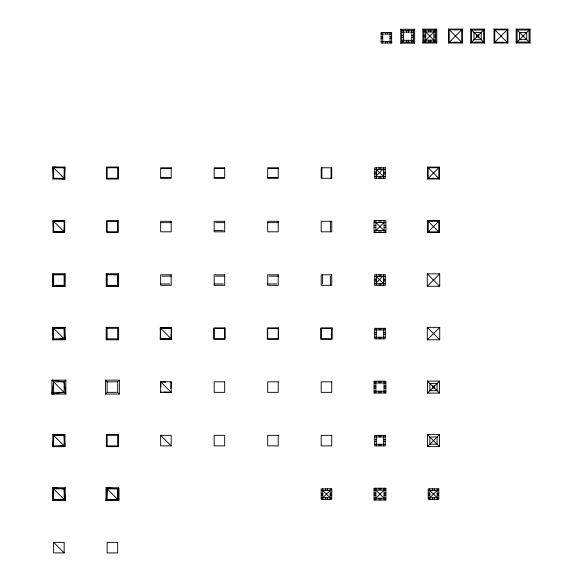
<?xml version="1.0" encoding="UTF-8"?>
<svg xmlns="http://www.w3.org/2000/svg" width="582" height="582" viewBox="0 0 582 582"><rect width="100%" height="100%" fill="white"/><g stroke="black" fill="none" stroke-linecap="round" stroke-linejoin="round"><path stroke-width="0.87" d="M391.65 42.995L391.65 32.468L381.123 32.468L381.123 42.995L391.65 42.995L391.65 41.635M171.188 338.84L171.188 328.321L160.305 327.964L160.661 338.84L171.188 338.84L171.545 327.964L160.305 327.964L160.305 339.197L171.545 339.197L171.545 327.964L160.661 328.321L160.305 339.197M64.158 231.818L64.158 221.291L53.086 220.745L53.631 231.818L64.158 231.818L64.697 220.745L53.086 220.745L53.086 232.356L64.697 232.356L64.697 220.745L64.158 221.291L53.631 221.291L53.631 231.818L53.086 232.356M170.832 388.492L171.188 381.836L160.661 381.836L160.661 392.355L171.188 392.355L171.188 381.836L170.65 382.367M64.158 178.303L64.158 167.776L52.904 167.049L53.631 178.303L64.158 178.303L64.886 167.049L52.904 167.049L52.904 179.03L64.886 179.03L64.886 167.049L64.158 167.776L53.631 167.776L53.631 178.303L52.904 179.03M64.158 435.343L64.944 446.663L52.838 434.558L64.158 435.343L64.158 445.87L52.838 446.663L53.631 435.343L64.158 435.343L64.944 434.558L52.838 434.558L52.838 446.663L64.944 446.663L64.944 434.558M64.158 488.858L65.264 500.491L52.526 487.752L64.158 488.858L64.158 499.385L52.526 500.491L53.631 488.858L64.158 488.858L65.264 487.752L65.264 500.491L52.526 500.491L52.526 487.752L65.264 487.752M106.04 500.491L107.146 499.385L117.673 499.385L117.673 488.858L118.473 498.796L117.673 499.385L106.04 500.491L107.146 488.858L117.673 488.858L118.779 487.752L118.779 500.491L106.04 500.491L106.04 487.752L118.779 487.752L118.779 500.491L106.04 487.752L117.673 488.858L118.779 500.491M117.673 499.385L117.673 488.858L118.335 498.796L117.673 499.385L118.015 494.547L118.175 496.693M64.158 381.836L65.839 394.043L51.944 380.148L64.158 381.836L64.158 392.355L51.944 394.043L53.631 381.836L64.158 381.836L65.839 380.148L51.944 380.148L51.944 394.043L65.839 394.043L65.839 380.148M52.7 286.264L53.631 285.333L64.158 285.333L65.089 286.264L65.089 273.875L52.7 273.875L52.7 286.264L65.089 286.264M52.7 273.875L53.631 274.806L64.158 274.806L65.089 273.875M64.158 338.84L53.631 338.84L52.686 327.368L64.158 328.321L64.158 338.84L52.686 339.793L53.631 338.84L53.631 328.321L64.158 328.321L65.104 327.368L65.104 339.793L52.686 339.793L52.686 327.368L65.104 327.368M106.215 286.264L107.146 285.333L117.673 285.333L118.604 286.264L118.604 273.875L106.215 273.875L106.215 286.264L118.604 286.264M106.215 273.875L107.146 274.806L117.673 274.806L118.604 273.875M400.758 43.163L414.653 43.163L414.653 29.267L400.758 29.267L400.758 43.163L402.438 41.475M413.526 30.388L414.653 29.267M51.944 394.043L53.631 392.355L53.631 381.836M106.2 339.793L107.146 338.84L117.673 338.84L118.619 339.793L118.619 327.368L106.2 327.368L106.2 339.793L118.619 339.793M106.2 327.368L107.146 328.321L117.673 328.321L118.619 327.368M422.888 42.995L422.888 29.1L436.784 29.1L436.784 42.995L422.888 42.995L424.569 41.307M425.733 40.143L433.932 31.945M435.096 30.781L436.784 29.1M448.555 42.995L462.45 29.1L448.555 29.1L448.555 42.995L462.45 42.995L462.45 29.1M52.838 446.663L53.631 445.87L53.631 435.343M105.458 394.043L107.146 392.355L107.146 381.836L105.458 380.148L119.354 380.148L119.354 394.043L105.458 394.043L105.458 380.148M119.354 394.043L117.673 392.355L117.673 381.836L119.354 380.148M470.671 42.995L484.566 29.1L470.671 29.1L470.671 42.995L484.566 42.995L484.566 29.1M494.038 42.995L507.933 29.1L494.038 29.1L494.038 42.995L507.933 42.995L507.933 29.1M376.016 176.113L383.043 169.086M52.526 500.491L53.631 499.385L64.158 499.385M106.353 446.663L107.146 445.87L107.146 435.343L106.353 434.558L118.459 434.558L118.459 446.663L106.353 446.663L106.353 434.558M118.459 446.663L117.673 445.87L117.673 435.343L118.459 434.558M160.661 392.355L161.192 391.824M516.161 42.995L530.057 29.1L516.161 29.1L516.161 42.995L530.057 42.995L530.057 29.1M374.088 232.444L385.873 232.444L385.873 220.658L374.088 220.658L374.088 232.444L374.713 231.818M375.877 230.654L384.076 222.455M427.544 178.987L439.439 167.092L427.544 167.092L427.544 178.987L439.439 178.987L439.439 167.092M376.023 283.143L383.051 276.115M427.544 232.502L439.439 220.607L427.544 220.607L427.544 232.502L439.439 232.502L439.439 220.607M427.275 286.286L439.716 273.846L427.275 273.846L427.275 286.286L439.716 286.286L439.716 273.846M374.088 392.988L385.873 392.988L385.873 381.203L374.088 381.203L374.088 392.988L374.713 392.355M427.275 339.801L439.716 327.36L439.716 339.801L427.275 339.801L427.275 327.36L439.716 327.36M322.806 497.785L330.125 490.466M427.494 393.097L439.49 381.094L427.494 381.094L427.494 393.097L439.49 393.097L439.49 381.094M374.088 500.018L374.088 488.233L385.873 488.233L385.873 500.018L374.088 500.018L374.713 499.385M375.877 498.221L384.076 490.022M385.24 488.858L385.873 488.233M427.494 446.605L439.49 434.608L427.494 434.608L427.494 446.605L439.49 446.605L439.49 434.608M429.836 497.785L437.155 490.466M423.936 31.945L435.729 31.945M401.813 32.119L413.598 32.119M381.123 34.069L391.65 34.069M423.936 35.08L425.733 35.08M433.932 35.08L435.729 35.08M401.813 35.247L403.602 35.247M411.801 35.247L413.598 35.247M381.123 36.87L382.73 36.87M390.049 36.87L391.65 36.87M423.936 37.015L425.733 37.015M433.932 37.015L435.729 37.015M401.813 37.183L403.602 37.183M411.801 37.183L413.598 37.183M381.123 38.594L382.73 38.594M390.049 38.594L391.65 38.594M423.936 40.143L435.729 40.143M401.813 40.311L413.598 40.311M381.123 41.387L391.65 41.387M161.338 168.453L171.188 168.453M214.853 168.453L224.696 168.453M268.367 168.453L278.211 168.453M374.713 169.377L385.24 169.377M374.713 172.177L376.321 172.177M383.64 172.177L385.24 172.177M374.713 173.902L376.321 173.902M383.64 173.902L385.24 173.902M374.713 176.695L385.24 176.695M160.661 177.619L170.504 177.619M214.176 177.619L224.019 177.619M267.691 177.619L277.534 177.619M374.088 222.455L385.873 222.455M160.661 222.644L171.188 222.644M215.529 222.644L224.696 222.644M267.691 222.644L278.211 222.644M374.088 225.583L375.877 225.583M384.076 225.583L385.873 225.583M374.088 227.518L375.877 227.518M384.076 227.518L385.873 227.518M214.176 230.457L223.343 230.457M374.088 230.654L385.873 230.654M162.014 276.159L171.188 276.159M215.529 276.159L224.696 276.159M269.044 276.159L278.211 276.159M374.713 276.406L385.24 276.406M374.713 279.2L376.321 279.2M383.64 279.2L385.24 279.2M374.713 280.931L376.321 280.931M383.64 280.931L385.24 280.931M374.713 283.725L385.24 283.725M160.661 283.972L169.828 283.972M214.176 283.972L223.343 283.972M267.691 283.972L276.857 283.972M374.713 329.921L385.24 329.921M374.713 332.715L376.321 332.715M383.64 332.715L385.24 332.715M374.713 334.446L376.321 334.446M383.64 334.446L385.24 334.446M374.713 337.24L385.24 337.24M107.146 381.836L117.673 381.836M374.088 382.992L385.873 382.992M374.088 386.128L375.877 386.128M384.076 386.128L385.873 386.128M374.088 388.063L375.877 388.063M384.076 388.063L385.873 388.063M374.088 391.191L385.873 391.191M53.631 392.355L64.158 392.355M107.146 392.355L117.673 392.355M107.146 435.343L117.673 435.343M160.661 435.343L171.188 435.343L171.188 445.87L160.661 445.87L160.661 435.343L171.188 445.87M374.713 436.951L385.24 436.951M374.713 439.745L376.321 439.745M383.64 439.745L385.24 439.745M374.713 441.469L376.321 441.469M383.64 441.469L385.24 441.469M374.713 444.27L385.24 444.27M53.631 445.87L64.158 445.87M107.146 445.87L117.673 445.87M374.088 490.022L385.873 490.022M321.199 490.466L331.725 490.466M428.228 490.466L438.755 490.466M374.088 493.158L375.877 493.158M384.076 493.158L385.873 493.158M321.199 493.26L322.806 493.26M330.125 493.26L331.725 493.26M428.228 493.26L429.836 493.26M437.155 493.26L438.755 493.26M321.199 494.984L322.806 494.984M330.125 494.984L331.725 494.984M428.228 494.984L429.836 494.984M437.155 494.984L438.755 494.984M374.088 495.093L375.877 495.093M384.076 495.093L385.873 495.093M321.199 497.785L331.725 497.785M428.228 497.785L438.755 497.785M374.088 498.221L385.873 498.221M118.335 498.796L118.175 494.547L118.473 498.796M53.631 542.373L64.158 542.373L64.158 552.9L53.631 552.9L53.631 542.373L64.158 552.9M160.661 338.84L171.545 339.197L160.305 327.964M53.631 231.818L64.697 232.356L53.086 220.745M160.93 386.826L160.661 381.836L165.652 382.098M163.695 391.955L171.188 392.355L160.661 381.836M53.631 178.303L64.886 179.03L52.904 167.049M516.161 29.1L530.057 42.995M494.038 29.1L507.933 42.995M470.671 29.1L484.566 42.995M448.555 29.1L462.45 42.995M422.888 29.1L424.569 30.781M425.733 31.945L433.932 40.143M435.096 41.307L436.784 42.995M400.758 29.267L401.878 30.388M412.965 41.475L414.653 43.163M427.544 167.092L439.439 178.987M376.016 169.086L383.633 176.695M427.544 220.607L439.439 232.502M374.088 220.658L374.713 221.291M375.877 222.455L384.076 230.654M385.24 231.818L385.873 232.444M427.275 273.846L439.716 286.286M376.023 276.115L383.64 283.725M427.275 327.36L439.716 339.801M427.494 381.094L439.49 393.097M374.088 381.203L374.713 381.836M385.24 392.355L385.873 392.988M427.494 434.608L439.49 446.605M429.836 490.466L437.155 497.785M374.088 488.233L374.713 488.858M375.877 490.022L384.076 498.221M385.24 499.385L385.873 500.018M322.806 490.466L330.125 497.785M52.686 327.368L65.104 339.793L64.158 328.321M437.155 488.858L437.155 499.385M434.354 488.858L434.354 490.466M434.354 497.785L434.354 499.385M433.932 30.155L433.932 41.94M432.63 488.858L432.63 490.466M432.63 497.785L432.63 499.385M430.804 30.155L430.804 31.945M430.804 40.143L430.804 41.94M429.836 488.858L429.836 499.385M428.869 30.155L428.869 31.945M428.869 40.143L428.869 41.94M425.733 30.155L425.733 41.94M411.801 30.322L411.801 42.108M408.673 30.322L408.673 32.119M408.673 40.311L408.673 42.108M406.738 30.322L406.738 32.119M406.738 40.311L406.738 42.108M403.602 30.322L403.602 42.108M390.049 32.468L390.049 42.995M387.248 32.468L387.248 34.069M387.248 41.387L387.248 42.995M385.524 32.468L385.524 34.069M385.524 41.387L385.524 42.995M384.076 220.658L384.076 232.444M384.076 381.203L384.076 392.988M384.076 488.233L384.076 500.018M383.64 167.776L383.64 178.303M383.64 274.806L383.64 285.333M383.64 328.321L383.64 338.84M383.64 435.343L383.64 445.87M382.73 32.468L382.73 42.995M380.948 220.658L380.948 222.455M380.948 230.654L380.948 232.444M380.948 381.203L380.948 382.992M380.948 391.191L380.948 392.988M380.948 488.233L380.948 490.022M380.948 498.221L380.948 500.018M380.839 167.776L380.839 169.377M380.839 176.695L380.839 178.303M380.839 274.806L380.839 276.406M380.839 283.725L380.839 285.333M380.839 328.321L380.839 329.921M380.839 337.24L380.839 338.84M380.839 435.343L380.839 436.951M380.839 444.27L380.839 445.87M379.115 167.776L379.115 169.377M379.115 176.695L379.115 178.303M379.115 274.806L379.115 276.406M379.115 283.725L379.115 285.333M379.115 328.321L379.115 329.921M379.115 337.24L379.115 338.84M379.115 435.343L379.115 436.951M379.115 444.27L379.115 445.87M379.013 220.658L379.013 222.455M379.013 230.654L379.013 232.444M379.013 381.203L379.013 382.992M379.013 391.191L379.013 392.988M379.013 488.233L379.013 490.022M379.013 498.221L379.013 500.018M376.321 167.776L376.321 178.303M376.321 274.806L376.321 285.333M376.321 328.321L376.321 338.84M376.321 435.343L376.321 445.87M375.877 220.658L375.877 232.444M375.877 381.203L375.877 392.988M375.877 488.233L375.877 500.018M331.049 168.453L331.049 178.303M330.372 221.291L330.372 231.818M330.372 276.159L330.372 285.333M330.125 488.858L330.125 499.385M327.331 488.858L327.331 490.466M327.331 497.785L327.331 499.385M325.6 488.858L325.6 490.466M325.6 497.785L325.6 499.385M322.806 488.858L322.806 499.385M322.559 274.806L322.559 283.972M321.882 167.776L321.882 177.619M117.673 274.806L117.673 285.333M117.673 328.321L117.673 338.84M107.146 274.806L107.146 285.333M107.146 328.321L107.146 338.84M107.146 488.858L107.146 499.385M64.158 274.806L64.158 285.333M53.631 274.806L53.631 285.333M53.631 488.858L53.631 499.385M461.722 29.828L449.282 29.828L449.282 42.268L461.722 42.268L461.722 29.828M507.206 29.828L494.765 29.828L494.765 42.268L507.206 42.268L507.206 29.828M483.62 30.046L471.616 30.046L471.616 42.05L483.62 42.05L483.62 30.046M529.103 30.046L517.107 30.046L517.107 42.05L529.103 42.05L529.103 30.046M435.729 30.155L423.936 30.155L423.936 41.94L435.729 41.94L435.729 30.155M413.598 30.322L401.813 30.322L401.813 42.108L413.598 42.108L413.598 30.322M481.212 32.454L474.024 32.454L474.024 39.641L481.212 39.641L481.212 32.454M526.703 32.454L519.508 32.454L519.508 39.641L526.703 39.641L526.703 32.454M478.688 34.978L476.556 34.978L476.556 37.11L478.688 37.11L478.688 34.978M118.401 167.049L106.419 167.049L106.419 179.03L118.401 179.03L118.401 167.049M117.673 167.776L107.146 167.776L107.146 178.303L117.673 178.303L117.673 167.776M171.188 167.776L160.661 167.776L160.661 178.303L171.188 178.303L171.188 167.776M224.696 167.776L214.176 167.776L214.176 178.303L224.696 178.303L224.696 167.776M278.211 167.776L267.691 167.776L267.691 178.303L278.211 178.303L278.211 167.776M331.725 167.776L321.199 167.776L321.199 178.303L331.725 178.303L331.725 167.776M385.24 167.776L374.713 167.776L374.713 178.303L385.24 178.303L385.24 167.776M438.784 167.747L428.199 167.747L428.199 178.332L438.784 178.332L438.784 167.747M118.211 220.745L106.601 220.745L106.601 232.356L118.211 232.356L118.211 220.745M117.673 221.291L107.146 221.291L107.146 231.818L117.673 231.818L117.673 221.291M171.188 221.291L160.661 221.291L160.661 231.818L171.188 231.818L171.188 221.291M224.696 221.291L214.176 221.291L214.176 231.818L224.696 231.818L224.696 221.291M278.211 221.291L267.691 221.291L267.691 231.818L278.211 231.818L278.211 221.291M331.725 221.291L321.199 221.291L321.199 231.818L331.725 231.818L331.725 221.291M438.784 221.262L428.199 221.262L428.199 231.847L438.784 231.847L438.784 221.262M64.682 274.275L53.108 274.275L53.108 285.857L64.682 285.857L64.682 274.275M118.197 274.275L106.622 274.275L106.622 285.857L118.197 285.857L118.197 274.275M171.188 274.806L160.661 274.806L160.661 285.333L171.188 285.333L171.188 274.806M224.696 274.806L214.176 274.806L214.176 285.333L224.696 285.333L224.696 274.806M278.211 274.806L267.691 274.806L267.691 285.333L278.211 285.333L278.211 274.806M331.725 274.806L321.199 274.806L321.199 285.333L331.725 285.333L331.725 274.806M385.24 274.806L374.713 274.806L374.713 285.333L385.24 285.333L385.24 274.806M225.052 327.964L213.82 327.964L213.82 339.197L225.052 339.197L225.052 327.964M278.567 327.964L267.334 327.964L267.334 339.197L278.567 339.197L278.567 327.964M332.082 327.964L320.842 327.964L320.842 339.197L332.082 339.197L332.082 327.964M224.696 328.321L214.176 328.321L214.176 338.84L224.696 338.84L224.696 328.321M278.211 328.321L267.691 328.321L267.691 338.84L278.211 338.84L278.211 328.321M331.725 328.321L321.199 328.321L321.199 338.84L331.725 338.84L331.725 328.321M385.24 328.321L374.713 328.321L374.713 338.84L385.24 338.84L385.24 328.321M224.696 381.836L214.176 381.836L214.176 392.355L224.696 392.355L224.696 381.836M278.211 381.836L267.691 381.836L267.691 392.355L278.211 392.355L278.211 381.836M331.725 381.836L321.199 381.836L321.199 392.355L331.725 392.355L331.725 381.836M437.089 383.502L429.894 383.502L429.894 390.689L437.089 390.689L437.089 383.502M434.558 386.026L432.426 386.026L432.426 388.158L434.558 388.158L434.558 386.026M224.696 435.343L214.176 435.343L214.176 445.87L224.696 445.87L224.696 435.343M278.211 435.343L267.691 435.343L267.691 445.87L278.211 445.87L278.211 435.343M331.725 435.343L321.199 435.343L321.199 445.87L331.725 445.87L331.725 435.343M385.24 435.343L374.713 435.343L374.713 445.87L385.24 445.87L385.24 435.343M437.089 437.017L429.894 437.017L429.894 444.204L437.089 444.204L437.089 437.017M331.725 488.858L321.199 488.858L321.199 499.385L331.725 499.385L331.725 488.858M438.755 488.858L428.228 488.858L428.228 499.385L438.755 499.385L438.755 488.858M117.673 542.373L107.146 542.373L107.146 552.9L117.673 552.9L117.673 542.373"/></g></svg>
